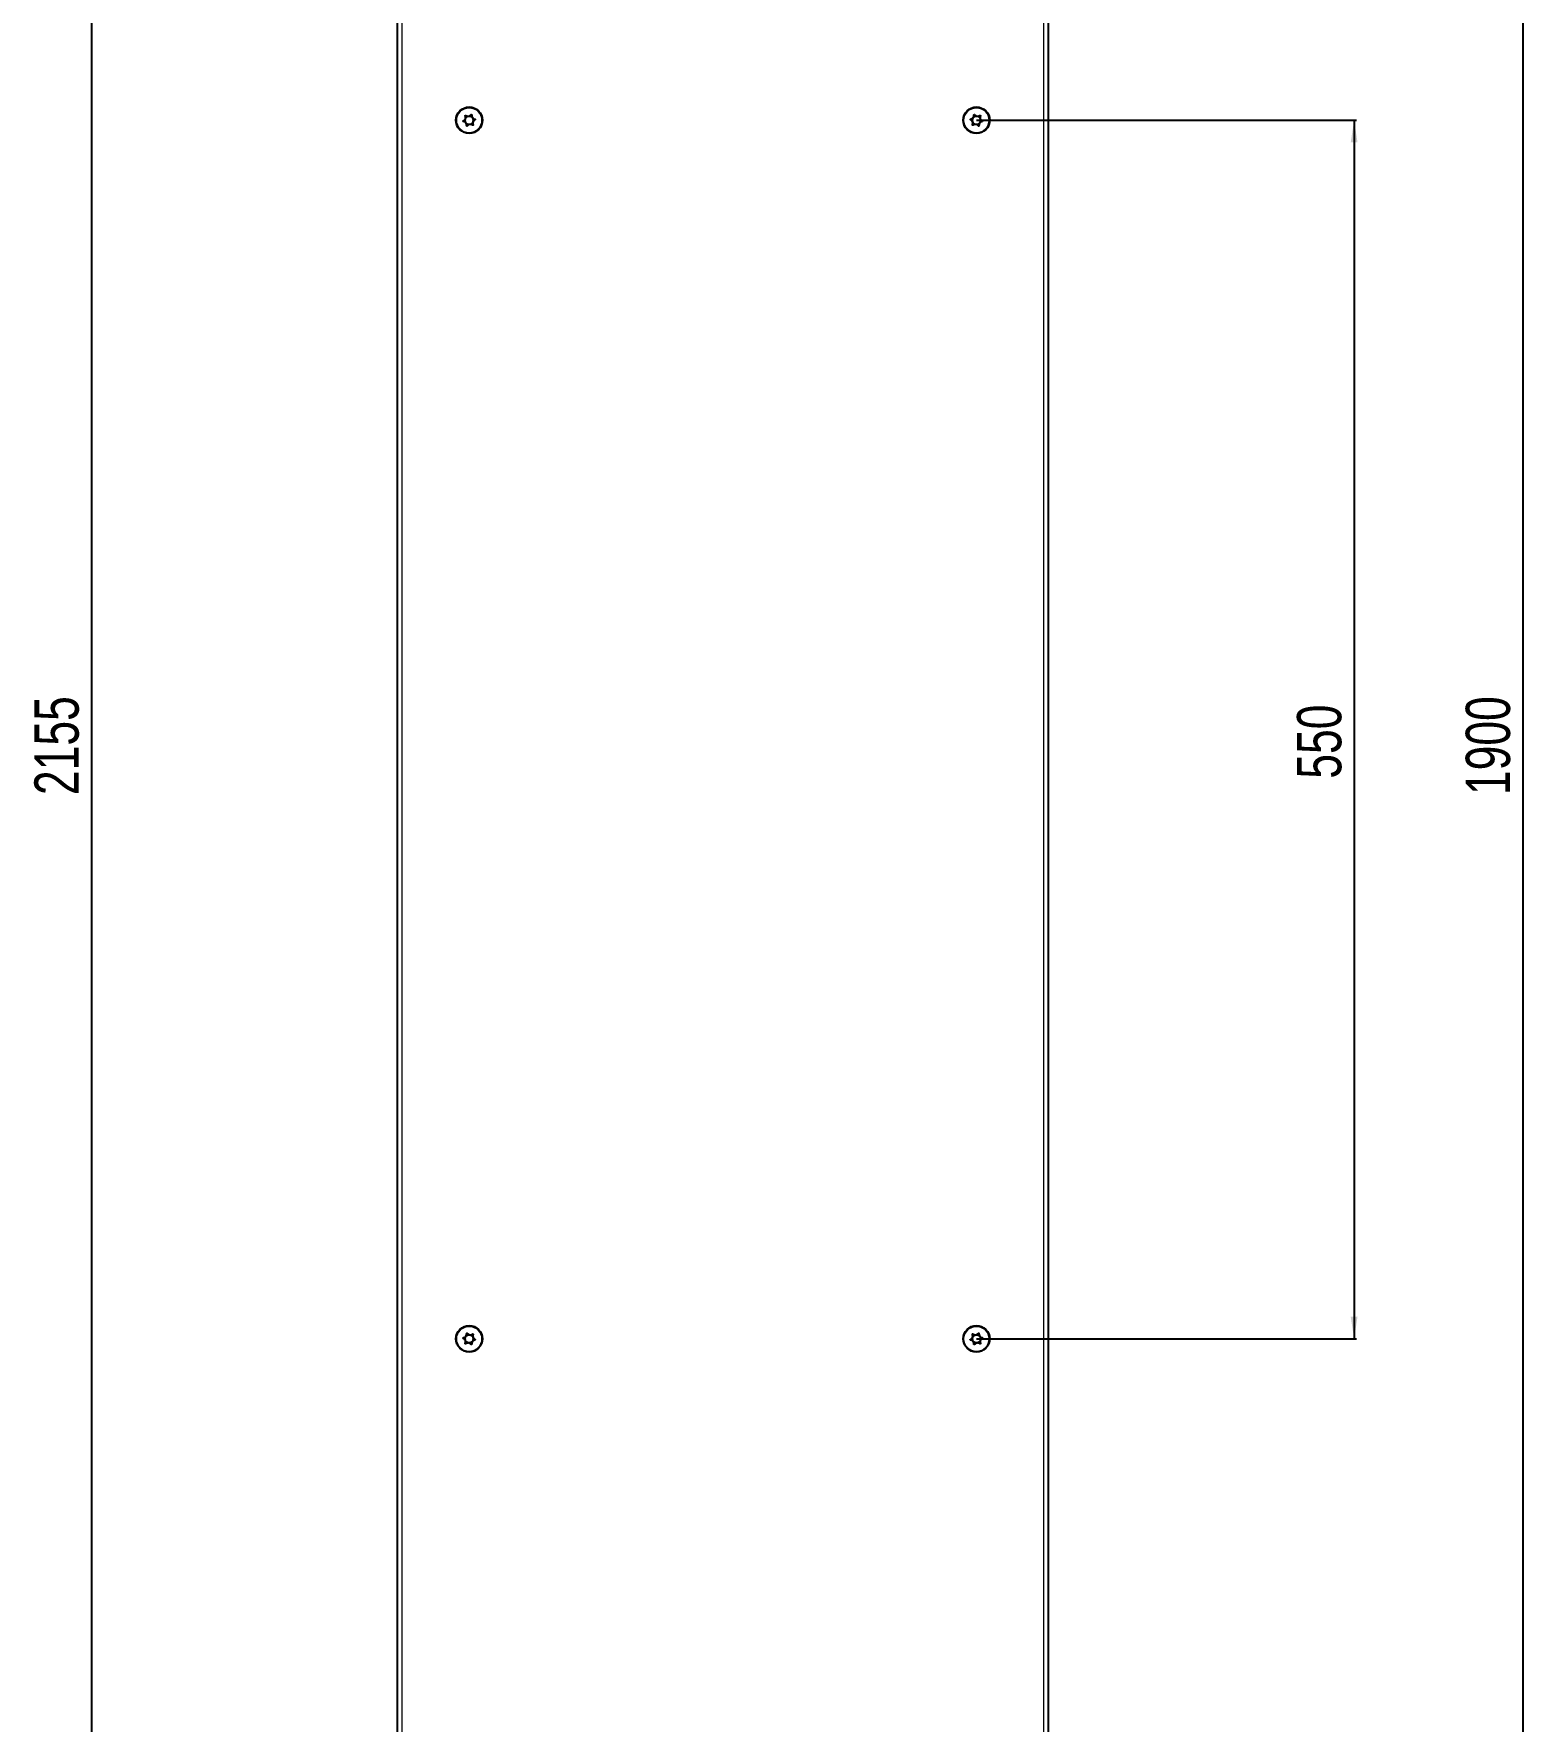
# Model space of a CAD drawing. Header units: millimetres. Extents: x -32 to 1459, y -1292 to 1206.
# Drawn here: x -32 to 642, y -530 to 231 of the extents above; entities that cross this region are included whole.
import ezdxf

# ---------------------------------------------------------------- set-up
doc = ezdxf.new("R2010")
doc.units = ezdxf.units.MM
doc.layers.add('FORMAT', color=7, linetype='Continuous')
doc.styles.add('SLDTEXTSTYLE0', font='TXT', dxfattribs={"width": 0.75})
doc.dimstyles.new('SLDDIMSTYLE1', dxfattribs={"dimtxt": 20, "dimasz": 10, "dimexe": 0, "dimexo": 0.0625, "dimgap": 5, "dimtad": 2, "dimdec": 1, "dimrnd": 1e-09, "dimzin": 12, "dimdsep": 46, "dimtxsty": 'SLDTEXTSTYLE0', "dimsah": 1, "dimcen": 0.09, "dimadec": 0, "dimazin": 3, "dimtfac": 1, "dimtofl": 0, "dimtmove": 0, "dimatfit": 3, "dimfxl": 0, "dimfrac": 2, "dimtolj": 1, "dimtzin": 12, "dimarcsym": 0})

# ---------------------------------------------------------------- blocks, each defined once
blk = doc.blocks.new('_D_1')
at = {"layer": 'FORMAT'}
for p, q in [((131.89, 994.59), (-7.11, 994.59)), ((-6.11, 994.59), (-6.11, -1160.41)), ((131.89, -1160.41), (-7.11, -1160.41))]:
    blk.add_line(p, q, dxfattribs=at)
for points in [[(-6.11, 994.59), (-7.64, 984.59), (-4.57, 984.59)], [(-6.11, -1160.41), (-4.57, -1150.41), (-7.64, -1150.41)]]:
    blk.add_solid(points, dxfattribs=at)
at = {"layer": 'FORMAT', "insert": (-31.89, -112.47), "char_height": 20, "attachment_point": 1, "rotation": 90, "style": 'SLDTEXTSTYLE0'}
blk.add_mtext('2155', dxfattribs=at)
blk = doc.blocks.new('_D_3')
at = {"layer": 'FORMAT'}
for p, q in [((393.41, 867.09), (641.07, 867.09)), ((640.07, 867.09), (640.07, -1032.91)), ((393.41, -1032.91), (641.07, -1032.91))]:
    blk.add_line(p, q, dxfattribs=at)
for points in [[(640.07, 867.09), (638.53, 857.09), (641.61, 857.09)], [(640.07, -1032.91), (641.61, -1022.91), (638.53, -1022.91)]]:
    blk.add_solid(points, dxfattribs=at)
at = {"layer": 'FORMAT', "insert": (614.29, -112.47), "char_height": 20, "attachment_point": 1, "rotation": 90, "style": 'SLDTEXTSTYLE0'}
blk.add_mtext('1900', dxfattribs=at)
blk = doc.blocks.new('_D_5')
at = {"layer": 'FORMAT'}
for p, q in [((393.41, 192.09), (564.9, 192.09)), ((563.9, 192.09), (563.9, -357.91)), ((393.41, -357.91), (564.9, -357.91))]:
    blk.add_line(p, q, dxfattribs=at)
for points in [[(563.9, 192.09), (562.36, 182.09), (565.44, 182.09)], [(563.9, -357.91), (565.44, -347.91), (562.36, -347.91)]]:
    blk.add_solid(points, dxfattribs=at)
at = {"layer": 'FORMAT', "insert": (538.12, -105.08), "char_height": 20, "attachment_point": 1, "rotation": 90, "style": 'SLDTEXTSTYLE0'}
blk.add_mtext('550', dxfattribs=at)

msp = doc.modelspace()

# ---------------------------------------------------------------- linework, layer by layer
at = {"color": 7, "linetype": 'Continuous', "lineweight": 25}
for p, q in [((131.9, 994.59), (131.9, -1160.41)), ((425.9, -1160.41), (425.9, 994.59))]:
    msp.add_line(p, q, dxfattribs=at)
at = {"color": 8, "linetype": 'Continuous', "lineweight": 18}
for p, q in [((134, 992.49), (134, -1158.31)), ((423.8, -1158.31), (423.8, 992.49))]:
    msp.add_line(p, q, dxfattribs=at)
at = {"color": 7, "linetype": 'Continuous', "lineweight": 25}
for centre, radius in [((164.4, 192.09), 6), ((393.4, 192.09), 6), ((164.4, 192.09), 5.78), ((164.4, 192.09), 1.85), ((393.4, 192.09), 5.78), ((393.4, 192.09), 1.85), ((164.4, -357.91), 6), ((164.4, -357.91), 5.78), ((164.4, -357.91), 1.85), ((393.4, -357.91), 6), ((393.4, -357.91), 5.78), ((393.4, -357.91), 1.85)]:
    msp.add_circle(centre, radius, dxfattribs=at)
for points, knots in [([(165.44, 194.69), (165.42, 194.69), (165.4, 194.7), (165.34, 194.68), (165.22, 194.61), (164.92, 194.35), (164.51, 194), (163.89, 193.88), (163.4, 194.04), (163.04, 194.21), (162.82, 194.29), (162.73, 194.31), (162.68, 194.3), (162.66, 194.28), (162.64, 194.25), (162.62, 194.19), (162.64, 193.92), (162.75, 193.46), (162.75, 192.74), (162.26, 192.23), (161.86, 191.97), (161.66, 191.79), (161.63, 191.73), (161.62, 191.69), (161.63, 191.66), (161.65, 191.63), (161.68, 191.61), (161.76, 191.56), (161.96, 191.48), (162.33, 191.35), (162.79, 191.13), (163.16, 190.62), (163.22, 190.08), (163.26, 189.69), (163.3, 189.55), (163.33, 189.5), (163.36, 189.48), (163.4, 189.48), (163.45, 189.49), (163.58, 189.57), (163.87, 189.82), (164.28, 190.17), (164.91, 190.29), (165.4, 190.13), (165.75, 189.97), (165.98, 189.88), (166.07, 189.87), (166.11, 189.87), (166.14, 189.89), (166.16, 189.92), (166.18, 189.99), (166.15, 190.25), (166.04, 190.72), (166.05, 191.43), (166.53, 191.95), (166.93, 192.2), (167.13, 192.38), (167.17, 192.45), (167.17, 192.48), (167.16, 192.51), (167.14, 192.54), (167.11, 192.57), (167.04, 192.61), (166.83, 192.7), (166.47, 192.82), (166, 193.04), (165.63, 193.55), (165.58, 194.09), (165.54, 194.48), (165.5, 194.62), (165.46, 194.67), (165.44, 194.68), (165.44, 194.69)], [0, 0, 0, 0, 0.002009, 0.00442, 0.009365, 0.025528, 0.067705, 0.095786, 0.124646, 0.150342, 0.160519, 0.163394, 0.165697, 0.167245, 0.168874, 0.17077, 0.178606, 0.211994, 0.249994, 0.287995, 0.321383, 0.329219, 0.331115, 0.332744, 0.334292, 0.336217, 0.338535, 0.341318, 0.349662, 0.375358, 0.404217, 0.432298, 0.474475, 0.490639, 0.496669, 0.49844, 0.5, 0.502009, 0.50442, 0.509365, 0.525528, 0.567705, 0.595786, 0.624646, 0.650342, 0.660519, 0.663394, 0.665697, 0.667245, 0.668874, 0.67077, 0.678606, 0.711994, 0.749994, 0.787995, 0.821383, 0.829219, 0.831115, 0.832744, 0.834292, 0.836217, 0.838535, 0.841318, 0.849662, 0.875358, 0.904217, 0.932298, 0.974475, 0.990639, 0.996669, 0.99844, 1, 1, 1, 1]), ([(392.36, 194.69), (392.35, 194.68), (392.33, 194.67), (392.3, 194.61), (392.26, 194.48), (392.22, 194.09), (392.16, 193.55), (391.79, 193.04), (391.33, 192.82), (390.95, 192.69), (390.73, 192.6), (390.66, 192.54), (390.63, 192.51), (390.62, 192.48), (390.63, 192.45), (390.66, 192.38), (390.86, 192.2), (391.26, 191.95), (391.75, 191.43), (391.75, 190.72), (391.64, 190.25), (391.62, 189.99), (391.64, 189.92), (391.66, 189.89), (391.68, 189.87), (391.72, 189.87), (391.76, 189.87), (391.84, 189.89), (392.05, 189.97), (392.4, 190.13), (392.89, 190.29), (393.51, 190.17), (393.92, 189.82), (394.22, 189.56), (394.35, 189.49), (394.41, 189.48), (394.44, 189.48), (394.47, 189.51), (394.5, 189.56), (394.54, 189.7), (394.58, 190.08), (394.63, 190.62), (395, 191.13), (395.47, 191.35), (395.84, 191.48), (396.06, 191.57), (396.14, 191.63), (396.16, 191.66), (396.17, 191.69), (396.17, 191.73), (396.13, 191.79), (395.93, 191.97), (395.53, 192.23), (395.05, 192.74), (395.04, 193.46), (395.15, 193.92), (395.18, 194.19), (395.16, 194.25), (395.14, 194.28), (395.11, 194.3), (395.08, 194.3), (395.03, 194.3), (394.95, 194.28), (394.74, 194.2), (394.4, 194.04), (393.91, 193.88), (393.28, 194), (392.87, 194.35), (392.57, 194.61), (392.45, 194.68), (392.39, 194.69), (392.37, 194.69), (392.36, 194.69)], [0, 0, 0, 0, 0.0020087, 0.00442, 0.0093647, 0.0255282, 0.0677053, 0.0957862, 0.1246456, 0.1503415, 0.1605194, 0.1633943, 0.1656965, 0.1672448, 0.1688741, 0.1707699, 0.1786058, 0.2119941, 0.2499945, 0.2879948, 0.3213831, 0.329219, 0.3311148, 0.3327441, 0.3342924, 0.3362166, 0.3385353, 0.3413178, 0.349662, 0.3753578, 0.4042173, 0.4322982, 0.4744753, 0.4906388, 0.4966691, 0.49844, 0.5, 0.5020087, 0.50442, 0.5093647, 0.5255282, 0.5677053, 0.5957862, 0.6246456, 0.6503415, 0.6605194, 0.6633943, 0.6656965, 0.6672448, 0.6688741, 0.6707699, 0.6786058, 0.7119941, 0.7499945, 0.7879948, 0.8213831, 0.829219, 0.8311148, 0.8327441, 0.8342924, 0.8362166, 0.8385353, 0.8413178, 0.849662, 0.8753578, 0.9042173, 0.9322982, 0.9744753, 0.9906388, 0.9966691, 0.99844, 1, 1, 1, 1]), ([(165.44, -360.51), (165.45, -360.51), (165.47, -360.49), (165.5, -360.44), (165.54, -360.3), (165.58, -359.92), (165.63, -359.38), (166, -358.87), (166.47, -358.65), (166.84, -358.52), (167.06, -358.43), (167.14, -358.37), (167.16, -358.34), (167.17, -358.31), (167.17, -358.27), (167.13, -358.21), (166.93, -358.03), (166.53, -357.77), (166.05, -357.26), (166.04, -356.54), (166.15, -356.08), (166.18, -355.81), (166.16, -355.75), (166.14, -355.72), (166.11, -355.7), (166.08, -355.7), (166.03, -355.7), (165.95, -355.72), (165.74, -355.8), (165.4, -355.96), (164.91, -356.12), (164.28, -356), (163.87, -355.65), (163.57, -355.39), (163.45, -355.32), (163.39, -355.31), (163.36, -355.31), (163.33, -355.34), (163.3, -355.38), (163.26, -355.52), (163.22, -355.91), (163.16, -356.45), (162.79, -356.96), (162.33, -357.18), (161.95, -357.31), (161.73, -357.4), (161.66, -357.46), (161.63, -357.49), (161.62, -357.52), (161.63, -357.55), (161.66, -357.62), (161.86, -357.8), (162.26, -358.05), (162.75, -358.57), (162.75, -359.28), (162.64, -359.75), (162.62, -360.01), (162.64, -360.08), (162.66, -360.11), (162.68, -360.13), (162.72, -360.13), (162.76, -360.13), (162.84, -360.11), (163.05, -360.03), (163.4, -359.87), (163.89, -359.71), (164.51, -359.83), (164.92, -360.18), (165.22, -360.44), (165.35, -360.51), (165.41, -360.52), (165.43, -360.52), (165.44, -360.51)], [0, 0, 0, 0, 0.002009, 0.00442, 0.009365, 0.025528, 0.067705, 0.095786, 0.124646, 0.150342, 0.160519, 0.163394, 0.165697, 0.167245, 0.168874, 0.17077, 0.178606, 0.211994, 0.249994, 0.287995, 0.321383, 0.329219, 0.331115, 0.332744, 0.334292, 0.336217, 0.338535, 0.341318, 0.349662, 0.375358, 0.404217, 0.432298, 0.474475, 0.490639, 0.496669, 0.49844, 0.5, 0.502009, 0.50442, 0.509365, 0.525528, 0.567705, 0.595786, 0.624646, 0.650342, 0.660519, 0.663394, 0.665697, 0.667245, 0.668874, 0.67077, 0.678606, 0.711994, 0.749994, 0.787995, 0.821383, 0.829219, 0.831115, 0.832744, 0.834292, 0.836217, 0.838535, 0.841318, 0.849662, 0.875358, 0.904217, 0.932298, 0.974475, 0.990639, 0.996669, 0.99844, 1, 1, 1, 1]), ([(392.36, -360.51), (392.37, -360.52), (392.4, -360.52), (392.46, -360.51), (392.58, -360.43), (392.87, -360.18), (393.28, -359.83), (393.91, -359.71), (394.4, -359.87), (394.75, -360.03), (394.98, -360.12), (395.07, -360.13), (395.11, -360.13), (395.14, -360.11), (395.16, -360.08), (395.18, -360.01), (395.15, -359.75), (395.04, -359.28), (395.05, -358.57), (395.53, -358.05), (395.93, -357.8), (396.13, -357.62), (396.17, -357.55), (396.17, -357.52), (396.16, -357.49), (396.14, -357.46), (396.11, -357.43), (396.04, -357.39), (395.83, -357.3), (395.47, -357.18), (395, -356.96), (394.63, -356.45), (394.58, -355.91), (394.54, -355.52), (394.5, -355.37), (394.46, -355.33), (394.43, -355.31), (394.4, -355.31), (394.34, -355.32), (394.22, -355.4), (393.92, -355.65), (393.51, -356), (392.89, -356.12), (392.4, -355.96), (392.04, -355.79), (391.82, -355.71), (391.73, -355.69), (391.68, -355.7), (391.66, -355.72), (391.64, -355.75), (391.62, -355.81), (391.64, -356.08), (391.75, -356.54), (391.75, -357.26), (391.26, -357.77), (390.86, -358.03), (390.66, -358.21), (390.63, -358.27), (390.62, -358.31), (390.63, -358.34), (390.65, -358.37), (390.68, -358.39), (390.76, -358.44), (390.96, -358.52), (391.33, -358.65), (391.79, -358.87), (392.16, -359.38), (392.22, -359.92), (392.26, -360.31), (392.3, -360.45), (392.33, -360.5), (392.35, -360.51), (392.36, -360.51)], [0, 0, 0, 0, 0.002009, 0.00442, 0.009365, 0.025528, 0.067705, 0.095786, 0.124646, 0.150342, 0.160519, 0.163394, 0.165697, 0.167245, 0.168874, 0.17077, 0.178606, 0.211994, 0.249994, 0.287995, 0.321383, 0.329219, 0.331115, 0.332744, 0.334292, 0.336217, 0.338535, 0.341318, 0.349662, 0.375358, 0.404217, 0.432298, 0.474475, 0.490639, 0.496669, 0.49844, 0.5, 0.502009, 0.50442, 0.509365, 0.525528, 0.567705, 0.595786, 0.624646, 0.650342, 0.660519, 0.663394, 0.665697, 0.667245, 0.668874, 0.67077, 0.678606, 0.711994, 0.749994, 0.787995, 0.821383, 0.829219, 0.831115, 0.832744, 0.834292, 0.836217, 0.838535, 0.841318, 0.849662, 0.875358, 0.904217, 0.932298, 0.974475, 0.990639, 0.996669, 0.99844, 1, 1, 1, 1])]:
    msp.add_open_spline(points, degree=3, knots=knots, dxfattribs=at)

# ---------------------------------------------------------------- dimensions: what is measured, and where the dimension line sits
at = {"layer": 'FORMAT'}
for base, p1, p2, picture, middle in [((-6.11, -1160.41), (131.9, 994.59), (131.9, -1160.41), '_D_1', (-6.11, -82.91)), ((640.07, -1032.91), (393.4, 867.09), (393.4, -1032.91), '_D_3', (640.07, -82.91)), ((563.9, -357.91), (393.4, 192.09), (393.4, -357.91), '_D_5', (563.9, -82.91))]:
    dim = msp.add_linear_dim(base=base, p1=p1, p2=p2, angle=90, dimstyle='SLDDIMSTYLE1', dxfattribs=at)
    dim.commit()
    dim.dimension.update_dxf_attribs({"geometry": picture, "text_midpoint": middle, "dimtype": 160})

doc.saveas('drawing.dxf')
